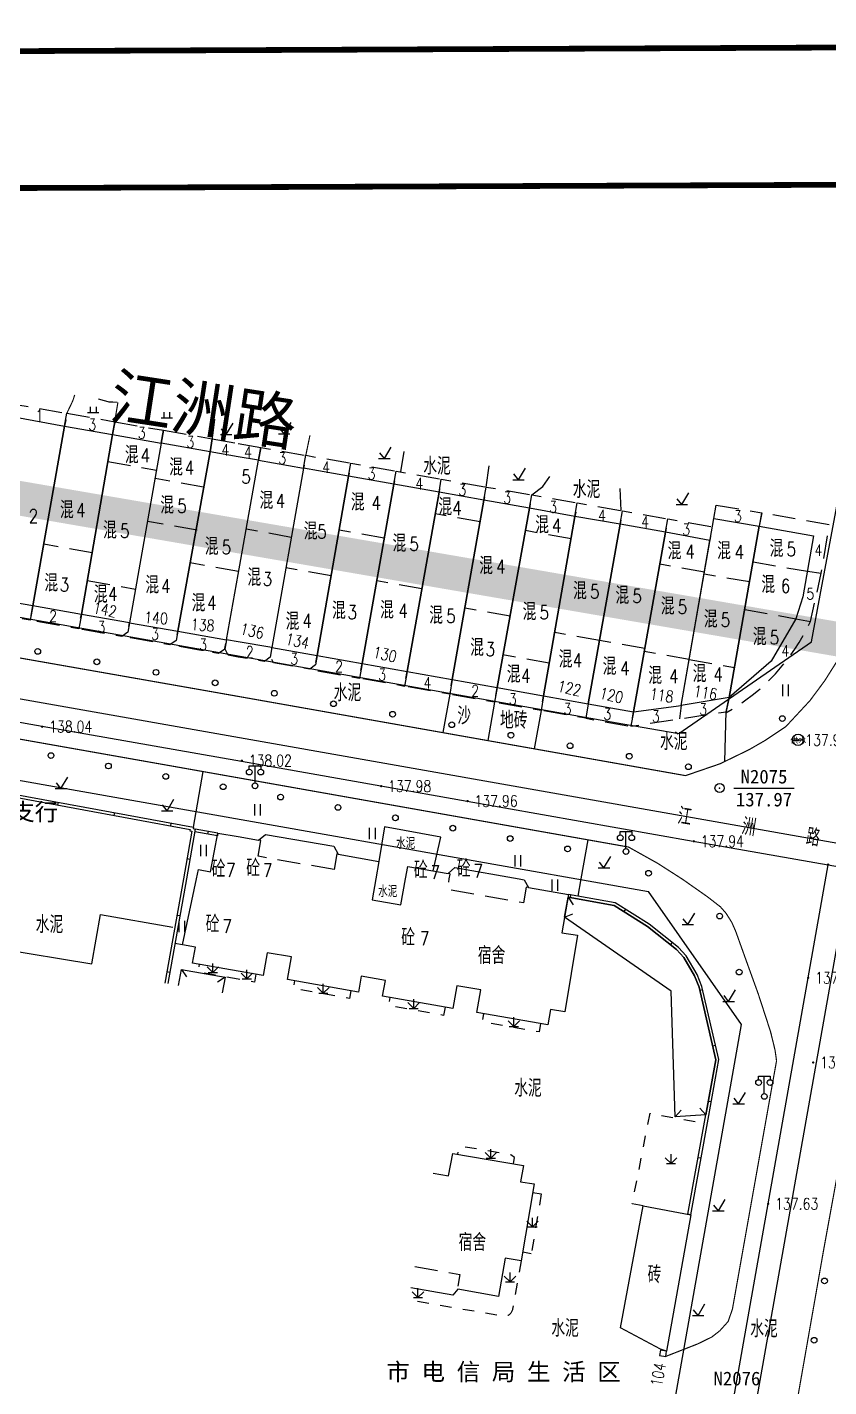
# Model space of a CAD drawing. Extents: x 529262 to 576451, y 2694391 to 2717535.
# Drawn here: x 563096.6 to 563166.5, y 2710958.3 to 2711076.8 of the extents above; entities that cross this region are included whole.
import ezdxf
from ezdxf.enums import TextEntityAlignment as Align
from ezdxf.xclip import XClip

# ---------------------------------------------------------------- set-up
doc = ezdxf.new("R2010")
doc.units = 0
doc.header["$XCLIPFRAME"] = 0
doc.linetypes.add('X5', pattern=[3, 2, -1])
doc.linetypes.add('X6', pattern=[2, 1, -1])
for name, color, linetype in [('COMPONENT', 8, 'Continuous'), ('DLDW', 8, 'Continuous'), ('DLSS', 4, 'Continuous'), ('GCD', 8, 'Continuous'), ('GXYZ', 8, 'Continuous'), ('JMD', 8, 'Continuous'), ('KZD', 8, 'Continuous'), ('PP-COM', 7, 'Continuous'), ('RD-中线', 40, 'Continuous'), ('RD-红线', 7, 'Continuous'), ('RD-路名', 7, 'Continuous'), ('ZBTZ', 8, 'Continuous'), ('ZJ', 7, 'Continuous'), ('污水管径标注_W10-', 202, 'Continuous')]:
    doc.layers.add(name, color=color, linetype=linetype)
doc.styles.add('HZ', font='rs.shx', dxfattribs={"width": 0.8, "bigfont": 'hztxt.shx'})
doc.styles.add('宋体', font='', dxfattribs={"width": 0.75})
doc.styles.add('等线体', font='simhei.ttf')
doc.styles.add('黑体', font='simhei.ttf')
doc.styles.get('宋体').set_extended_font_data('SimSun')
doc.linetypes.add('1161', pattern='A,0,[149,AAA.SHX,S=0.15,R=0,X=0,Y=0],-1.6', length=1.6)

# ---------------------------------------------------------------- blocks, each defined once
blk = doc.blocks.new('A$C19FD0107')
at = {"layer": 'RD-中线', "color": 8, "linetype": 'Continuous', "flags": 128}
for points in [[(-7965.36, 16638.84), (-7829.23, 16614.8)], [(-7853.18, 16479.68), (-7829.23, 16614.8)]]:
    blk.add_lwpolyline(points, dxfattribs=at)
at = {"layer": 'RD-红线', "color": 8, "linetype": 'Continuous', "flags": 128}
for points in [[(-7833, 16632.62), (-7832.09, 16637.49), (-7803.8, 16788.42)], [(-7945.44, 16642.43), (-7937.57, 16641.04), (-7849.45, 16625.48), (-7844.57, 16624.62)], [(-7947.85, 16628.64), (-7847.2, 16610.86)], [(-7853.1, 16520.24), (-7851.36, 16530.07), (-7839.96, 16594.34), (-7839.09, 16599.27)]]:
    blk.add_lwpolyline(points, dxfattribs=at)
at = {"layer": 'RD-红线', "color": 8}
blk.add_lwpolyline([(-7844.57, 16624.62), (-7833, 16632.62, 0.411154)], format="xyb", dxfattribs=at)
at = {"layer": 'RD-红线', "color": 8, "linetype": 'Continuous'}
blk.add_lwpolyline([(-7839.09, 16599.27), (-7847.2, 16610.86, 0.414401)], format="xyb", dxfattribs=at)
blk = doc.blocks.new('GC200')
at = {"linetype": 'Continuous', "const_width": 0.2, "flags": 128}
blk.add_lwpolyline([(-0.1, 0, 1), (0.1, 0, 1)], format="xyb", close=True, dxfattribs=at)
blk = doc.blocks.new('gc124')
at = {"color": 8}
for p, q in [((-1, 1), (0, 0)), ((-0.8, 0), (0.8, 0)), ((0, 0), (0, 1.6)), ((0, 0), (1, 1))]:
    blk.add_line(p, q, dxfattribs=at)
blk = doc.blocks.new('gc121')
at = {"color": 8}
for p, q in [((-0.5, -1), (-0.5, 1)), ((0.5, -1), (0.5, 1))]:
    blk.add_line(p, q, dxfattribs=at)
blk = doc.blocks.new('gc123')
at = {"color": 8}
for p, q in [((-1, 0), (1, 0)), ((0, 0), (-0.8, 1)), ((0, 0), (1.2, 2))]:
    blk.add_line(p, q, dxfattribs=at)
blk = doc.blocks.new('gc119')
at = {"color": 8}
for p, q in [((-1, 0), (1, 0)), ((-0.5, 1), (-0.5, 0)), ((0.5, 1), (0.5, 0))]:
    blk.add_line(p, q, dxfattribs=at)
blk = doc.blocks.new('gc170')
at = {"color": 8, "linetype": 'Continuous'}
blk.add_circle((0, 0), 0.5, dxfattribs=at)
blk = doc.blocks.new('gc097')
at = {"color": 8}
for p, q in [((-1, 2.9), (-1, 3.5)), ((-1, 3.5), (1, 3.5)), ((0, 0.5), (0, 3.5)), ((1, 3.5), (1, 2.9))]:
    blk.add_line(p, q, dxfattribs=at)
for centre in [(-1, 2.4), (1, 2.4), (0, 0)]:
    blk.add_circle(centre, 0.5, dxfattribs=at)
blk = doc.blocks.new('gc117')
at = {"color": 8}
blk.add_circle((0, 0), 0.8, dxfattribs=at)
blk.add_point((0, 0), dxfattribs=at)
blk = doc.blocks.new('gcbj0101')
blk.add_line((-1, 0), (1, 0))
blk.add_circle((0, 0), 1)

msp = doc.modelspace()

# ---------------------------------------------------------------- linework, layer by layer
at = {"const_width": 0.5}
for points in [[(563084.122, 2711138.263), (562931.285, 2711138.054), (562931.608, 2710566.673), (563463.398, 2710566.758), (563463.263, 2710638.911), (563709.007, 2710638.866), (563708.877, 2711077.419), (563083.998, 2711074.669), (563084.122, 2711138.263)], [(562598.829, 2711123.986), (562446.582, 2711123.874), (562446.587, 2710552.781), (562978.372, 2710552.956), (562978.226, 2710625.113), (563223.964, 2710625.037), (563223.849, 2711063.295), (562599.05, 2711060.81), (562598.829, 2711123.986)]]:
    msp.add_lwpolyline(points, dxfattribs=at)
at = {"layer": 'DLSS', "linetype": 'Continuous', "const_width": 0.1}
for points in [[(563114.998, 2711018.473), (563112.262, 2711018.957), (563079.235, 2711024.761)], [(563168.69, 2711023.867), (563166.136, 2711019.819), (563164.858, 2711018.099), (563162.756, 2711015.836), (563160.955, 2711014.635), (563159.537, 2711013.819), (563157.019, 2711012.597), (563154.013, 2711011.565), (563114.998, 2711018.473)], [(563059.154, 2711021.104), (563072.646, 2711018.776), (563086.609, 2711016.2), (563091.465, 2711015.542), (563109.658, 2711012.324), (563114.998, 2711011.377)], [(563114.998, 2711011.377), (563149.037, 2711005.341), (563151.58, 2711003.921), (563153.69, 2711002.568)], [(563153.69, 2711002.568), (563153.745, 2711002.533), (563155.927, 2711001.001), (563157.048, 2711000.132), (563157.548, 2710999.562), (563158.045, 2710998.77), (563158.377, 2710998.018), (563159.32, 2710995.39), (563160.357, 2710992.524), (563161.428, 2710989.231), (563161.814, 2710987.648), (563161.947, 2710986.706)], [(563152.257, 2710960.925), (563155.064, 2710962.023), (563156.301, 2710962.626), (563156.998, 2710963.171), (563157.732, 2710963.986), (563158.104, 2710965.082), (563161.635, 2710984.964), (563161.947, 2710986.706)]]:
    msp.add_lwpolyline(points, dxfattribs=at)
at = {"layer": 'DLSS', "linetype": 'X6', "flags": 128}
for points, elevation in [([(563114.998, 2710993.818), (563111.527, 2710994.436), (563111.645, 2710995.116)], 138.646), ([(563116.538, 2710994.266), (563116.416, 2710993.565), (563114.998, 2710993.818)], 138.646), ([(563124.828, 2710992.819), (563124.708, 2710992.128), (563119.819, 2710992.999), (563119.937, 2710993.674)], 138.653), ([(563133.043, 2710991.395), (563132.915, 2710990.658), (563128.121, 2710991.506), (563128.246, 2710992.228)], 138.658), ([(563141.377, 2710989.951), (563141.25, 2710989.22), (563136.286, 2710990.077), (563136.414, 2710990.814)], 138.658), ([(563150.303, 2710974.074), (563149.367, 2710974.24), (563150.915, 2710982.128), (563155.659, 2710981.267)], 138.478), ([(563139.018, 2710977.72), (563139.105, 2710978.279), (563138.79, 2710978.513), (563134.598, 2710979.221), (563134.22, 2710979.153), (563134.118, 2710978.565)], 138.359)]:
    msp.add_lwpolyline(points, dxfattribs=dict(at, elevation=elevation))
at = {"layer": 'DLSS', "linetype": 'Continuous', "const_width": 0.1, "flags": 128}
msp.add_lwpolyline([(563154.232, 2710902.996), (563162.311, 2710948.912), (563166.043, 2710970.168), (563169.062, 2710986.75)], dxfattribs=at)
at = {"layer": 'DLSS', "linetype": 'X6', "elevation": 138.38}
msp.add_lwpolyline([(563140.702, 2710975.234), (563141.438, 2710975.109), (563140.56, 2710969.884), (563139.814, 2710970.011)], dxfattribs=at)
at = {"layer": 'DLSS', "linetype": 'X6', "elevation": 138.311, "flags": 128}
msp.add_lwpolyline([(563139.69, 2710969.278), (563138.933, 2710965.058, -0.3378086), (563138.228, 2710964.412), (563129.852, 2710965.862)], format="xyb", dxfattribs=at)
at = {"layer": 'JMD', "linetype": 'Continuous'}
for p, q in [((563099.307, 2711009.245), (563099.262, 2711008.999)), ((563104.224, 2711008.337), (563104.178, 2711008.091)), ((563109.141, 2711007.429), (563109.095, 2711007.183)), ((563112.389, 2711006.711), (563112.345, 2711006.465)), ((563113.24, 2711006.559), (563113.196, 2711006.313)), ((563110.794, 2711004.259), (563110.548, 2711004.303)), ((563143.766, 2711000.959), (563144.224, 2711000.303)), ((563143.993, 2711001.172), (563143.949, 2711000.926)), ((563148.771, 2710999.919), (563148.637, 2710999.708)), ((563109.917, 2710999.336), (563109.671, 2710999.38)), ((563143.458, 2710999.222), (563144.196, 2710999.53)), ((563152.837, 2710997.024), (563152.682, 2710996.829)), ((563109.04, 2710994.414), (563108.794, 2710994.458)), ((563110.05, 2710994.676), (563110.508, 2710994.02)), ((563113.86, 2710994.007), (563113.204, 2710993.548)), ((563155.507, 2710992.903), (563155.263, 2710992.847)), ((563156.638, 2710988.033), (563156.395, 2710987.976)), ((563156.251, 2710983.126), (563156.005, 2710983.171)), ((563153.099, 2710981.814), (563153.637, 2710982.406)), ((563155.79, 2710981.988), (563155.258, 2710982.585)), ((563155.358, 2710978.207), (563155.112, 2710978.251)), ((563154.465, 2710973.287), (563154.219, 2710973.332))]:
    msp.add_line(p, q, dxfattribs=at)
at = {"layer": 'JMD', "linetype": 'X5', "flags": 128}
for points in [[(563095.611, 2711042.81), (563095.801, 2711043.897), (563100.065, 2711043.148), (563099.868, 2711042.026)], [(563120.707, 2711038.369), (563120.903, 2711039.489), (563124.835, 2711038.798), (563124.637, 2711037.668)], [(563124.637, 2711037.668), (563124.835, 2711038.798), (563128.78, 2711038.106), (563128.579, 2711036.959)], [(563128.579, 2711036.959), (563128.78, 2711038.106), (563132.717, 2711037.414), (563132.518, 2711036.281)], [(563111.995, 2711036.707), (563107.754, 2711037.457)], [(563132.518, 2711036.281), (563132.717, 2711037.414), (563136.642, 2711036.725), (563136.439, 2711035.564)], [(563136.439, 2711035.564), (563136.642, 2711036.725), (563140.612, 2711036.028), (563140.41, 2711034.878)], [(563140.41, 2711034.878), (563140.612, 2711036.028), (563144.577, 2711035.331), (563144.373, 2711034.166)], [(563144.373, 2711034.166), (563144.577, 2711035.331), (563148.517, 2711034.64), (563148.313, 2711033.476)], [(563148.313, 2711033.476), (563148.517, 2711034.64), (563152.459, 2711033.947), (563152.255, 2711032.786)], [(563111.431, 2711032.95), (563107.093, 2711033.718)], [(563119.64, 2711032.337), (563115.701, 2711033.041)], [(563127.748, 2711032.257), (563123.806, 2711032.951)], [(563152.255, 2711032.786), (563152.459, 2711033.947), (563156.356, 2711033.263), (563156.142, 2711032.075)], [(563102.261, 2711030.997), (563098.05, 2711031.741)], [(563115.024, 2711029.351), (563110.808, 2711030.11)], [(563115.024, 2711029.351), (563114.998, 2711029.356)], [(563123.109, 2711028.989), (563119.172, 2711029.686)], [(563131.02, 2711027.837), (563127.09, 2711028.531)], [(563097.1, 2711026.362), (563096.878, 2711025.107), (563092.661, 2711025.851), (563092.881, 2711027.093)], [(563101.333, 2711025.623), (563101.11, 2711024.36), (563096.878, 2711025.107), (563097.1, 2711026.362)], [(563138.709, 2711025.474), (563134.777, 2711026.169)], [(563109.735, 2711024.146), (563109.593, 2711023.344), (563109.061, 2711022.967), (563105.612, 2711023.565), (563105.398, 2711024.133), (563105.529, 2711024.875)], [(563125.819, 2711021.332), (563125.591, 2711020.04), (563121.655, 2711020.734), (563121.885, 2711022.033)], [(563129.743, 2711020.632), (563129.516, 2711019.347), (563125.591, 2711020.04), (563125.819, 2711021.332)], [(563133.676, 2711019.943), (563133.448, 2711018.653), (563129.516, 2711019.347), (563129.743, 2711020.632)], [(563137.581, 2711019.236), (563137.356, 2711017.964), (563133.448, 2711018.653), (563133.676, 2711019.943)], [(563141.637, 2711018.531), (563141.41, 2711017.248), (563137.356, 2711017.964), (563137.581, 2711019.236)], [(563145.532, 2711017.822), (563145.309, 2711016.56), (563141.41, 2711017.248), (563141.637, 2711018.531)], [(563145.532, 2711017.822), (563145.309, 2711016.56), (563149.243, 2711015.866), (563149.477, 2711017.126)], [(563149.477, 2711017.126), (563149.243, 2711015.866), (563157.548, 2711017.139), (563157.814, 2711018.361)]]:
    msp.add_lwpolyline(points, dxfattribs=at)
at = {"layer": 'JMD', "linetype": 'Continuous', "flags": 128}
for points in [[(563099.868, 2711042.026), (563097.1, 2711026.362), (563092.881, 2711027.093), (563095.611, 2711042.81)], [(563104.043, 2711041.309), (563101.333, 2711025.623), (563097.1, 2711026.362), (563099.868, 2711042.026)], [(563108.302, 2711040.551), (563105.529, 2711024.875), (563101.333, 2711025.623), (563104.043, 2711041.309)], [(563108.302, 2711040.551), (563105.529, 2711024.875), (563109.735, 2711024.146), (563112.551, 2711039.797)], [(563121.885, 2711022.033), (563124.637, 2711037.668), (563120.707, 2711038.369), (563117.941, 2711022.722)], [(563125.819, 2711021.332), (563128.579, 2711036.959), (563124.637, 2711037.668), (563121.885, 2711022.033)], [(563129.743, 2711020.632), (563132.518, 2711036.281), (563128.579, 2711036.959), (563125.819, 2711021.332)], [(563133.676, 2711019.943), (563136.439, 2711035.564), (563132.518, 2711036.281), (563129.743, 2711020.632)], [(563137.581, 2711019.236), (563140.41, 2711034.878), (563136.439, 2711035.564), (563133.676, 2711019.943)], [(563141.637, 2711018.531), (563144.373, 2711034.166), (563140.41, 2711034.878), (563137.581, 2711019.236)], [(563145.532, 2711017.822), (563148.313, 2711033.476), (563144.373, 2711034.166), (563141.637, 2711018.531)], [(563149.477, 2711017.126), (563152.255, 2711032.786), (563148.313, 2711033.476), (563145.532, 2711017.822)], [(563160.446, 2711033.309), (563157.814, 2711018.361), (563153.634, 2711017.684), (563156.476, 2711033.991)], [(563160.446, 2711033.309), (563165.181, 2711032.478), (563164.247, 2711027.145), (563163.635, 2711025.228), (563161.485, 2711021.542), (563157.814, 2711018.361)], [(563149.477, 2711017.126), (563153.634, 2711017.684), (563156.142, 2711032.075), (563152.255, 2711032.786)], [(563152.365, 2710961.402), (563151.824, 2710961.495), (563151.741, 2710961.014), (563152.282, 2710960.921)]]:
    msp.add_lwpolyline(points, close=True, dxfattribs=at)
at = {"layer": 'JMD', "linetype": 'X5'}
for points in [[(563099.868, 2711042.026), (563100.065, 2711043.148), (563104.237, 2711042.415), (563104.043, 2711041.309)], [(563104.043, 2711041.309), (563104.237, 2711042.415), (563108.498, 2711041.667), (563108.302, 2711040.551)], [(563108.302, 2711040.551), (563108.498, 2711041.667), (563112.748, 2711040.921), (563112.551, 2711039.797)], [(563112.551, 2711039.797), (563112.748, 2711040.921), (563114.998, 2711040.526)], [(563114.998, 2711040.526), (563116.974, 2711040.179), (563116.776, 2711039.052)], [(563156.476, 2711033.991), (563156.68, 2711035.153), (563160.65, 2711034.471), (563160.446, 2711033.309)]]:
    msp.add_lwpolyline(points, dxfattribs=at)
at = {"layer": 'JMD', "linetype": 'X5', "flags": 128}
for points, elevation in [([(563116.776, 2711039.052), (563116.974, 2711040.179), (563120.903, 2711039.489), (563120.707, 2711038.369)], 138.517), ([(563103.636, 2711038.954), (563107.886, 2711038.202)], -511.382), ([(563136.108, 2711033.695), (563132.182, 2711034.391)], -511.328), ([(563144.029, 2711032.201), (563140.055, 2711032.919)], -509.788), ([(563155.659, 2711029.305), (563151.76, 2711029.997)], -511.336), ([(563159.899, 2711030.207), (563164.638, 2711029.377)], -508.976), ([(563164.638, 2711029.377), (563165.85, 2711029.2)], -508.976), ([(563101.841, 2711028.568), (563106.05, 2711027.823)], -843.996), ([(563159.59, 2711028.447), (563155.63, 2711029.137)], -510.999), ([(563159.172, 2711026.057), (563163.635, 2711025.228)], -175.868), ([(563105.529, 2711024.875), (563105.387, 2711024.073), (563104.855, 2711023.696), (563101.406, 2711024.294), (563101.192, 2711024.862), (563101.333, 2711025.623)], -665.881), ([(563163.635, 2711025.228), (563164.897, 2711025.014)], 138.394), ([(563113.975, 2711023.388), (563113.833, 2711022.586), (563113.301, 2711022.209), (563109.88, 2711022.812), (563109.603, 2711023.402), (563109.735, 2711024.146)], 138.517), ([(563146.515, 2711023.358), (563142.601, 2711024.043)], -509.929), ([(563114.998, 2711021.902), (563114.12, 2711022.054), (563113.843, 2711022.644), (563113.975, 2711023.388)], 138.513), ([(563117.941, 2711022.722), (563117.795, 2711021.894), (563117.292, 2711021.504), (563114.998, 2711021.902)], 138.513), ([(563121.885, 2711022.033), (563121.761, 2711021.228), (563121.258, 2711020.838), (563118.086, 2711021.388), (563117.809, 2711021.978), (563117.941, 2711022.722)], -525.088), ([(563150.458, 2711022.658), (563146.515, 2711023.358)], -509.929), ([(563154.339, 2711021.676), (563150.408, 2711022.373)], -511.231), ([(563142.135, 2711021.377), (563138.085, 2711022.092)], -510.34), ([(563154.339, 2711021.676), (563158.275, 2711020.983)], -511.231), ([(563153.634, 2711017.684), (563153.497, 2711016.518)], 138.548), ([(563140.331, 2711001.812), (563140.125, 2711001.847), (563139.885, 2711000.468), (563133.248, 2711001.63), (563133.411, 2711002.568)], 138.456), ([(563130.416, 2710968.768), (563134.337, 2710968.076), (563134.116, 2710966.795), (563134.157, 2710966.788)], 138.359)]:
    msp.add_lwpolyline(points, dxfattribs=dict(at, elevation=elevation))
at = {"layer": 'JMD', "linetype": 'Continuous', "flags": 128}
for points in [[(563114.998, 2711039.366), (563112.551, 2711039.797), (563109.735, 2711024.146), (563113.975, 2711023.388), (563114.998, 2711029.109)], [(563114.998, 2711029.109), (563116.776, 2711039.052), (563114.998, 2711039.366)], [(563090.671, 2711010.586), (563110.815, 2711006.865), (563110.794, 2711006.745), (563110.977, 2711006.711), (563110.239, 2711002.568)], [(563090.717, 2711010.832), (563111.104, 2711007.066), (563111.083, 2711006.945), (563111.267, 2711006.911), (563110.493, 2711002.568)], [(563113.24, 2711006.559), (563111.267, 2711006.911)], [(563113.196, 2711006.313), (563111.223, 2711006.666)], [(563110.239, 2711002.568), (563108.618, 2710993.471)], [(563110.493, 2711002.568), (563108.865, 2710993.43)], [(563154.219, 2710973.332), (563155.79, 2710981.988), (563156.667, 2710986.802), (563155.2, 2710993.116), (563154.806, 2710994.116), (563153.854, 2710995.7), (563153.219, 2710996.4), (563150.687, 2710998.419), (563147.791, 2711000.24), (563143.766, 2711000.959)], [(563154.465, 2710973.287), (563156.036, 2710981.943), (563156.923, 2710986.808), (563155.44, 2710993.191), (563155.031, 2710994.227), (563154.056, 2710995.85), (563153.391, 2710996.583), (563150.832, 2710998.623), (563147.883, 2711000.478), (563143.81, 2711001.205)]]:
    msp.add_lwpolyline(points, dxfattribs=at)
for points, elevation in [([(563114.998, 2711029.109), (563116.776, 2711039.052), (563120.707, 2711038.369), (563117.941, 2711022.722), (563114.998, 2711023.216)], 138.517), ([(563114.998, 2711023.216), (563113.975, 2711023.388), (563114.998, 2711029.109)], 138.517), ([(563111.361, 2711002.568), (563111.532, 2711003.371), (563112.582, 2711003.19), (563113.24, 2711006.559), (563114.998, 2711006.258)], 138.456), ([(563114.998, 2711006.258), (563116.788, 2711005.951), (563117.375, 2711006.424), (563123.347, 2711005.414), (563123.733, 2711004.726), (563127.284, 2711004.092), (563127.019, 2711002.568)], 138.456), ([(563129.596, 2711002.568), (563129.784, 2711003.651), (563133.301, 2711003.046), (563133.901, 2711003.563), (563139.519, 2711002.568)], 138.456), ([(563114.998, 2710994.533), (563111.029, 2710995.223), (563111.298, 2710996.601), (563110.141, 2710996.829), (563111.361, 2711002.568)], 138.456), ([(563139.519, 2711002.568), (563139.948, 2711002.492), (563140.331, 2711001.812), (563143.81, 2711001.205), (563143.218, 2710997.867), (563144.586, 2710997.661), (563143.473, 2710990.98), (563142.252, 2710991.183), (563142.018, 2710989.839), (563135.829, 2710990.916), (563136.177, 2710992.885), (563134.081, 2710993.244), (563133.733, 2710991.275), (563127.6, 2710992.34), (563127.837, 2710993.72), (563125.74, 2710994.081), (563125.494, 2710992.703), (563119.308, 2710993.784), (563119.641, 2710995.756), (563117.52, 2710996.125), (563117.187, 2710994.153), (563114.998, 2710994.533)], 138.456), ([(563127.019, 2711002.568), (563126.702, 2711000.742), (563129.202, 2711000.301), (563129.596, 2711002.568)], 138.456), ([(563109.8, 2710993.273), (563110.05, 2710994.676), (563113.86, 2710994.007), (563113.618, 2710992.635)], -525.445), ([(563131.997, 2710976.906), (563133.356, 2710976.667), (563133.73, 2710978.632), (563139.897, 2710977.568), (563139.627, 2710976.167), (563140.828, 2710975.975), (563139.69, 2710969.278), (563138.29, 2710969.501), (563137.714, 2710966.161), (563134.157, 2710966.788), (563133.72, 2710966.272), (563130.056, 2710966.911)], 138.359)]:
    msp.add_lwpolyline(points, dxfattribs=dict(at, elevation=elevation))
at = {"layer": 'JMD', "linetype": 'X5', "flags": 128}
msp.add_lwpolyline([(563157.814, 2711018.361), (563157.527, 2711017.043, 0.159733), (563164.897, 2711025.014), (563165.85, 2711029.2), (563166.561, 2711033.434), (563160.65, 2711034.471), (563160.446, 2711033.309)], format="xyb", dxfattribs=at)
at = {"layer": 'JMD', "linetype": 'X5', "elevation": 138.456}
msp.add_lwpolyline([(563123.733, 2711004.726), (563123.612, 2711004.752), (563123.372, 2711003.373), (563116.735, 2711004.535), (563116.975, 2711005.914), (563116.788, 2711005.951)], dxfattribs=at)
at = {"layer": 'JMD', "linetype": 'X5', "ltscale": 0.2, "elevation": 138.456}
msp.add_lwpolyline([(563133.411, 2711002.568), (563133.488, 2711003.009), (563133.301, 2711003.046)], dxfattribs=at)
at = {"layer": 'JMD', "linetype": 'Continuous', "elevation": 138.009, "flags": 128}
msp.add_lwpolyline([(563155.79, 2710981.988), (563153.099, 2710981.814), (563152.771, 2710992.785), (563143.458, 2710999.222), (563143.766, 2711000.959), (563147.791, 2711000.24), (563150.687, 2710998.419), (563153.219, 2710996.4), (563153.854, 2710995.7), (563154.806, 2710994.116), (563155.2, 2710993.116), (563156.667, 2710986.802)], close=True, dxfattribs=at)
at = {"layer": 'JMD', "linetype": 'Continuous'}
msp.add_lwpolyline([(563152.365, 2710961.402), (563151.819, 2710961.575), (563148.328, 2710963.434), (563150.303, 2710974.074), (563154.465, 2710973.287)], close=True, dxfattribs=at)
at = {"layer": 'KZD', "linetype": 'Continuous'}
msp.add_line((563158.23, 2711010.482, 137.966), (563163.48, 2711010.482, 137.966), dxfattribs=at)
at = {"layer": 'PP-COM', "color": 8, "const_width": 3}
msp.add_lwpolyline([(563032.752, 2710920.339), (563591.044, 2710822.688), (563615.48, 2710946.262), (563044.443, 2711044.616), (563022.893, 2710922.063)], close=True, dxfattribs=at)
at = {"layer": 'ZBTZ', "linetype": 'Continuous', "const_width": 0.1, "flags": 128}
for points in [[(563100.065, 2711043.148), (563100.586, 2711044.239), (563100.754, 2711044.751)], [(563112.969, 2711042.656), (563112.748, 2711040.921)], [(563121.265, 2711041.234), (563120.903, 2711039.489)]]:
    msp.add_lwpolyline(points, dxfattribs=at)
at = {"layer": 'ZBTZ', "linetype": 'Continuous', "const_width": 0.1}
msp.add_lwpolyline([(563102.809, 2711044.398), (563103.728, 2711044.141), (563104.46, 2711044.115)], dxfattribs=at)
at = {"layer": 'ZBTZ', "linetype": 'Continuous', "const_width": 0.1, "elevation": 138.342, "flags": 128}
msp.add_lwpolyline([(563104.522, 2711044.113), (563104.237, 2711042.415)], dxfattribs=at)
at = {"layer": 'ZBTZ', "linetype": '1161', "flags": 128}
for points in [[(563129.462, 2711039.829), (563129.148, 2711038.041)], [(563136.642, 2711036.725), (563136.878, 2711038.557)], [(563140.612, 2711036.028), (563141.566, 2711036.783), (563142.189, 2711037.647)], [(563148.269, 2711036.605), (563148.362, 2711034.667)], [(563133.448, 2711018.653), (563132.856, 2711015.311)], [(563137.356, 2711017.964), (563136.764, 2711014.619)], [(563141.41, 2711017.248), (563140.818, 2711013.901)], [(563144.923, 2711002.568), (563145.525, 2711005.964)], [(563144.655, 2711001.054), (563144.923, 2711002.568)]]:
    msp.add_lwpolyline(points, dxfattribs=at)
for points, elevation in [([(563157.516, 2711017.146), (563157.412, 2711012.788)], -523.684), ([(563111.104, 2711007.066), (563111.964, 2711011.915)], 138.425), ([(563132.02, 2711003.266), (563132.675, 2711006.204), (563127.769, 2711007.104), (563127.284, 2711004.092)], 138.453), ([(563084.431, 2711002.568), (563092.883, 2711001.258), (563092.75, 2710999.65), (563094.306, 2710999.34), (563094.094, 2710996.486), (563102.254, 2710995.17), (563103.004, 2710999.448), (563109.32, 2710998.341)], 138.179)]:
    msp.add_lwpolyline(points, dxfattribs=dict(at, elevation=elevation))
at = {"layer": 'ZBTZ', "linetype": '1161', "ltscale": 0.3, "elevation": 138.456, "flags": 128}
msp.add_lwpolyline([(563110.141, 2710996.829), (563109.491, 2710996.945)], dxfattribs=at)
at = {"layer": '污水管径标注_W10-'}
for points in [[(563036.5, 2711026.732), (563056.195, 2711023.253), (563068.369, 2711021.103), (563075.891, 2711019.774), (563097.912, 2711015.885), (563115.281, 2711012.817), (563127.454, 2711010.667), (563134.976, 2711009.338), (563154.671, 2711005.859), (563166.448, 2711003.778), (563174.366, 2711002.38), (563194.061, 2710998.901), (563205.838, 2710996.821), (563213.756, 2710995.423), (563233.452, 2710991.944), (563245.229, 2710989.864), (563253.147, 2710988.468), (563272.844, 2710984.997), (563284.522, 2710982.939), (563292.539, 2710981.518), (563311.108, 2710978.228), (563331.927, 2710974.55), (563350.498, 2710971.27), (563371.318, 2710967.593)], [(563150.737, 2710915.16), (563154.228, 2710934.853), (563155.974, 2710944.7), (563157.719, 2710954.546), (563161.211, 2710974.239), (563164.702, 2710993.932), (563166.448, 2711003.778)]]:
    msp.add_lwpolyline(points, dxfattribs=at)

# ---------------------------------------------------------------- block references
at = {"layer": 'COMPONENT', "linetype": 'Continuous', "xscale": 0.5, "yscale": 0.5}
msp.add_blockref('gcbj0101', (563163.826, 2711014.684), dxfattribs=at)
at = {"layer": 'DLDW', "color": 252, "linetype": 'Continuous', "xscale": 0.5, "yscale": 0.5, "zscale": 0.5}
for p in [(563116.474, 2711010.675), (563148.82, 2711004.954), (563160.882, 2710983.605)]:
    msp.add_blockref('gc097', p, dxfattribs=at)
at = {"layer": 'GCD', "linetype": 'Continuous'}
ref = msp.add_blockref('GC200', (563097.914, 2711015.83, 138.04), dxfattribs=dict(at, xscale=0.5, yscale=0.5, zscale=0.5))
ref.add_attrib('height', '138.04', dxfattribs={"linetype": 'Continuous', "height": 1, "style": 'HZ', "width": 0.8}).set_placement((563098.514, 2711015.83, 138.04), align=Align.MIDDLE_LEFT)
ref = msp.add_blockref('GC200', (563163.848, 2711014.664, 137.971), dxfattribs=dict(at, xscale=0.5, yscale=0.5, zscale=0.5))
ref.add_attrib('height', '137.97', dxfattribs={"linetype": 'Continuous', "height": 1, "style": 'HZ', "width": 0.8}).set_placement((563164.448, 2711014.664, 137.971), align=Align.MIDDLE_LEFT)
ref = msp.add_blockref('GC200', (563115.323, 2711012.867, 138.02), dxfattribs=dict(at, xscale=0.5, yscale=0.5, zscale=0.5))
ref.add_attrib('height', '138.02', dxfattribs={"linetype": 'Continuous', "height": 1, "style": 'HZ', "width": 0.8}).set_placement((563115.923, 2711012.867, 138.02), align=Align.MIDDLE_LEFT)
ref = msp.add_blockref('GC200', (563127.469, 2711010.648, 137.98), dxfattribs=dict(at, xscale=0.5, yscale=0.5, zscale=0.5))
ref.add_attrib('height', '137.98', dxfattribs={"linetype": 'Continuous', "height": 1, "style": 'HZ', "width": 0.8}).set_placement((563128.069, 2711010.648, 137.98), align=Align.MIDDLE_LEFT)
ref = msp.add_blockref('GC200', (563135.002, 2711009.347, 137.96), dxfattribs=dict(at, xscale=0.5, yscale=0.5, zscale=0.5))
ref.add_attrib('height', '137.96', dxfattribs={"linetype": 'Continuous', "height": 1, "style": 'HZ', "width": 0.8}).set_placement((563135.602, 2711009.347, 137.96), align=Align.MIDDLE_LEFT)
ref = msp.add_blockref('GC200', (563154.738, 2711005.84, 137.94), dxfattribs=dict(at, xscale=0.5, yscale=0.5, zscale=0.5))
ref.add_attrib('height', '137.94', dxfattribs={"linetype": 'Continuous', "height": 1, "style": 'HZ', "width": 0.8}).set_placement((563155.338, 2711005.84, 137.94), align=Align.MIDDLE_LEFT)
ref = msp.add_blockref('GC200', (563166.445, 2711003.81, 137.92), dxfattribs=dict(at, xscale=0.5, yscale=0.5, zscale=0.5))
ref.add_attrib('height', '137.92', dxfattribs={"linetype": 'Continuous', "height": 1, "style": 'HZ', "width": 0.8}).set_placement((563167.045, 2711003.81, 137.92), align=Align.MIDDLE_LEFT)
ref = msp.add_blockref('GC200', (563164.705, 2710993.939, 137.82), dxfattribs=dict(at, xscale=0.5, yscale=0.5, zscale=0.5))
ref.add_attrib('height', '137.82', dxfattribs={"linetype": 'Continuous', "height": 1, "style": 'HZ', "width": 0.8}).set_placement((563165.305, 2710993.939, 137.82), align=Align.MIDDLE_LEFT)
ref = msp.add_blockref('GC200', (563165.139, 2710986.556, 137.899), dxfattribs=dict(at, xscale=0.5, yscale=0.5, zscale=0.5))
ref.add_attrib('height', '137.90', dxfattribs={"linetype": 'Continuous', "height": 1, "style": 'HZ', "width": 0.8}).set_placement((563165.739, 2710986.556, 137.899), align=Align.MIDDLE_LEFT)
ref = msp.add_blockref('GC200', (563161.217, 2710974.236, 137.63), dxfattribs=dict(at, xscale=0.5, yscale=0.5, zscale=0.5))
ref.add_attrib('height', '137.63', dxfattribs={"linetype": 'Continuous', "height": 1, "style": 'HZ', "width": 0.8}).set_placement((563161.817, 2710974.236, 137.63), align=Align.MIDDLE_LEFT)
at = {"layer": 'KZD', "linetype": 'Continuous', "xscale": 0.5, "yscale": 0.5, "zscale": 0.5}
msp.add_blockref('gc117', (563156.98, 2711010.482, 137.966), dxfattribs=at)
at = {"layer": 'PP-COM'}
ref = msp.add_blockref('A$C19FD0107', (570997.993, 2694390.603), dxfattribs=at)
XClip(ref).set_block_clipping_path([(-9366.4383134884, 14428.6043910822), (-3328.4480743363, 17452.7484863754)])
at = {"layer": 'ZBTZ', "linetype": 'Continuous', "xscale": 0.5, "yscale": 0.5}
for name, p in [('gc119', (563102.362, 2711043.215)), ('gc119', (563108.78, 2711042.757)), ('gc123', (563119.024, 2711041.359)), ('gc123', (563113.965, 2711041.298)), ('gc123', (563127.75, 2711039.208)), ('gc123', (563139.455, 2711037.36)), ('gc123', (563153.691, 2711035.205)), ('gc121', (563162.742, 2711019)), ('gc123', (563099.555, 2711010.431)), ('gc123', (563108.806, 2711008.508)), ('gc121', (563116.699, 2711008.578)), ('gc121', (563126.719, 2711006.525)), ('gc121', (563111.988, 2711005.038)), ('gc121', (563139.401, 2711004.137)), ('gc123', (563146.899, 2711003.519)), ('gc121', (563142.626, 2711002.008)), ('gc121', (563110.117, 2710998.409)), ('gc123', (563154.214, 2710998.573)), ('gc124', (563112.792, 2710994.396)), ('gc124', (563115.761, 2710993.841)), ('gc124', (563122.426, 2710992.605)), ('gc123', (563157.772, 2710991.887)), ('gc124', (563130.312, 2710991.275)), ('gc124', (563139.037, 2710989.704)), ('gc123', (563158.64, 2710982.949)), ('gc124', (563137.03, 2710978.217)), ('gc124', (563152.749, 2710977.76)), ('gc123', (563156.873, 2710973.621)), ('gc124', (563140.666, 2710972.23)), ('gc124', (563138.712, 2710967.442)), ('gc124', (563130.683, 2710966.075)), ('gc123', (563155.105, 2710964.51))]:
    msp.add_blockref(name, p, dxfattribs=at)
at = {"layer": 'ZBTZ', "linetype": 'Continuous'}
for p, xscale, yscale, zscale, rotation in [((563097.526, 2711022.397), 0.4999999999302053, 0.4999999999302053, 0.4999999999302053, 169.9511513154811), ((563102.684, 2711021.483), 0.4999999999302053, 0.4999999999302053, 0.4999999999302053, 169.9511513154811), ((563107.842, 2711020.569), 0.4999999999302053, 0.4999999999302053, 0.4999999999302053, 169.9511513154811), ((563113, 2711019.655), 0.4999999999302053, 0.4999999999302053, 0.4999999999302053, 169.9511513154811), ((563118.158, 2711018.741), 0.4999999999302053, 0.4999999999302053, 0.4999999999302053, 169.9511513154811), ((563123.316, 2711017.827), 0.4999999999302053, 0.4999999999302053, 0.4999999999302053, 169.9511513154811), ((563128.473, 2711016.913), 0.4999999999302053, 0.4999999999302053, 0.4999999999302053, 169.9511513154811), ((563133.631, 2711015.999), 0.4999999999302053, 0.4999999999302053, 0.4999999999302053, 169.9511513154811), ((563162.45, 2711016.535), 0.5000000000593919, 0.5000000000593919, 0.5000000000593919, 207.1107360301811), ((563138.789, 2711015.085), 0.4999999999302053, 0.4999999999302053, 0.4999999999302053, 169.9511513154811), ((563143.947, 2711014.171), 0.4999999999302053, 0.4999999999302053, 0.4999999999302053, 169.9511513154811), ((563098.684, 2711013.308), 0.499999999993206, 0.499999999993206, 0.499999999993206, 169.7668155575408), ((563149.105, 2711013.257), 0.4999999999302053, 0.4999999999302053, 0.4999999999302053, 169.9511513154811), ((563103.689, 2711012.405), 0.499999999993206, 0.499999999993206, 0.499999999993206, 169.7668155575408), ((563108.694, 2711011.501), 0.499999999993206, 0.499999999993206, 0.499999999993206, 169.7668155575408), ((563154.263, 2711012.343), 0.4999999999302053, 0.4999999999302053, 0.4999999999302053, 169.9511513154811), ((563113.699, 2711010.598), 0.499999999993206, 0.499999999993206, 0.499999999993206, 169.7668155575408), ((563118.704, 2711009.694), 0.499999999993206, 0.499999999993206, 0.499999999993206, 169.7668155575408), ((563123.709, 2711008.791), 0.499999999993206, 0.499999999993206, 0.499999999993206, 169.7668155575408), ((563128.714, 2711007.887), 0.499999999993206, 0.499999999993206, 0.499999999993206, 169.7668155575408), ((563133.719, 2711006.984), 0.499999999993206, 0.499999999993206, 0.499999999993206, 169.7668155575408), ((563138.724, 2711006.08), 0.499999999993206, 0.499999999993206, 0.499999999993206, 169.7668155575408), ((563143.729, 2711005.177), 0.499999999993206, 0.499999999993206, 0.499999999993206, 169.7668155575408), ((563150.786, 2711003.054, -138.036), 0.499999999993206, 0.499999999993206, 0.499999999993206, 169.7668155575408), ((563156.989, 2710999.324), 0.5000000000061043, 0.5000000000061043, 0.5000000000061043, 149.0561084107962), ((563158.687, 2710994.443), 0.5000000000478192, 0.5000000000478192, 0.5000000000478192, 109.1869751943193), ((563166.128, 2710967.515), 0.500000000180642, 0.500000000180642, 0.500000000180642, 80.07944882709843), ((563165.223, 2710962.342), 0.500000000180642, 0.500000000180642, 0.500000000180642, 80.07944882709843)]:
    msp.add_blockref('gc170', p, dxfattribs=dict(at, xscale=xscale, yscale=yscale, zscale=zscale, rotation=rotation))

# ---------------------------------------------------------------- texts
at = {"layer": 'GXYZ', "linetype": 'Continuous', "style": '宋体'}
msp.add_text('供水', height=0.5, dxfattribs=at).set_placement((563163.852, 2711014.658), align=Align.MIDDLE)
at = {"layer": 'JMD', "linetype": 'Continuous', "style": 'HZ', "width": 0.8}
for s, height, p in [('混', 1.5, (563106.327, 2711039.531)), ('4', 1.2, (563107.318, 2711039.476)), ('混', 1.5, (563110.188, 2711038.465)), ('4', 1.2, (563111.161, 2711038.404)), (' 5', 1.2, (563116.112, 2711037.625)), ('混', 1.5, (563118.062, 2711035.559)), ('混', 1.5, (563100.665, 2711034.736)), ('4', 1.2, (563101.697, 2711034.706)), ('混', 1.5, (563109.411, 2711035.143)), (' 5', 1.2, (563110.51, 2711035.077)), ('4', 1.2, (563119.098, 2711035.513)), ('混', 1.5, (563126.027, 2711035.411)), ('4', 1.2, (563127.455, 2711035.334)), ('混', 1.5, (563133.656, 2711034.996)), ('4', 1.2, (563134.494, 2711034.881)), ('2', 1.2, (563097.565, 2711034.199)), ('混', 1.5, (563142.103, 2711033.435)), ('混', 1.5, (563104.429, 2711032.969)), (' 5', 1.2, (563105.528, 2711032.903)), ('混', 1.5, (563121.922, 2711032.884)), (' 5', 1.2, (563122.719, 2711032.835)), ('4', 1.2, (563143.183, 2711033.364)), ('混', 1.5, (563113.293, 2711031.55)), (' 5', 1.2, (563114.393, 2711031.484)), ('混', 1.5, (563129.661, 2711031.817)), (' 5', 1.2, (563130.761, 2711031.751)), ('混', 1.5, (563153.648, 2711031.156)), ('混', 1.5, (563157.969, 2711031.17)), ('混', 1.5, (563162.545, 2711031.374)), (' 5', 1.2, (563163.644, 2711031.308)), ('混', 1.5, (563137.221, 2711029.868)), ('4', 1.2, (563154.825, 2711031.089)), ('4', 1.2, (563159.107, 2711031.049)), ('混', 1.5, (563117.007, 2711028.854)), ('4', 1.2, (563138.308, 2711029.789)), ('混', 1.5, (563099.304, 2711028.365)), ('3', 1.2, (563100.272, 2711028.215)), ('混', 1.5, (563103.622, 2711027.377)), ('混', 1.5, (563108.109, 2711028.191)), ('4', 1.2, (563109.104, 2711028.09)), ('3', 1.2, (563117.974, 2711028.704)), ('混', 1.5, (563145.407, 2711027.681)), (' 5', 1.2, (563146.506, 2711027.615)), ('混', 1.5, (563149.099, 2711027.281)), ('混', 1.5, (563161.818, 2711028.231)), (' 6', 1.2, (563163.148, 2711028.102)), ('4', 1.2, (563104.474, 2711027.398)), ('混', 1.5, (563112.143, 2711026.617)), ('4', 1.2, (563113.105, 2711026.63)), (' 5', 1.2, (563150.198, 2711027.215)), ('混', 1.5, (563153.057, 2711026.347)), ('混', 1.5, (563120.339, 2711025.013)), ('混', 1.5, (563124.39, 2711025.964)), ('3', 1.2, (563125.358, 2711025.813)), ('混', 1.5, (563128.577, 2711026.005)), ('4', 1.2, (563129.789, 2711025.927)), ('混', 1.5, (563132.864, 2711025.547)), (' 5', 1.2, (563133.963, 2711025.481)), ('混', 1.5, (563141.004, 2711025.858)), (' 5', 1.2, (563142.103, 2711025.792)), (' 5', 1.2, (563154.157, 2711026.281)), ('混', 1.5, (563156.805, 2711025.216)), ('4', 1.2, (563121.432, 2711025.057)), (' 5', 1.2, (563157.905, 2711025.15)), ('混', 1.5, (563136.432, 2711022.74)), ('混', 1.5, (563161.075, 2711023.677)), (' 5', 1.2, (563162.174, 2711023.611)), ('3', 1.2, (563137.4, 2711022.589)), ('混', 1.5, (563144.149, 2711021.718)), ('4', 1.2, (563145.006, 2711021.622)), ('混', 1.5, (563139.627, 2711020.409)), ('混', 1.5, (563147.984, 2711021.091)), ('4', 1.2, (563149.137, 2711020.926)), ('混', 1.5, (563151.963, 2711020.295)), ('混', 1.5, (563155.834, 2711020.457)), ('4', 1.2, (563140.484, 2711020.266)), ('4', 1.2, (563153.391, 2711020.218)), ('4', 1.2, (563157.262, 2711020.38)), ('砼', 1.5, (563116.912, 2711003.525)), ('砼', 1.5, (563113.887, 2711003.443)), ('7', 1.2, (563114.769, 2711003.32)), ('7', 1.2, (563114.769, 2711003.32)), ('7', 1.2, (563117.99, 2711003.309)), ('砼', 1.5, (563131.527, 2711003.35)), ('7', 1.2, (563132.606, 2711003.134)), ('砼', 1.5, (563135.272, 2711003.465)), ('7', 1.2, (563136.35, 2711003.249)), ('砼', 1.5, (563113.377, 2710998.639)), ('7', 1.2, (563114.455, 2710998.423)), ('砼', 1.5, (563130.424, 2710997.467)), ('7', 1.2, (563131.677, 2710997.371)), ('砖', 1.5, (563151.907, 2710968.07))]:
    msp.add_text(s, height=height, dxfattribs=at).set_placement(p, align=Align.MIDDLE_RIGHT)
at = {"layer": 'KZD', "linetype": 'Continuous', "style": '等线体'}
for s, p in [('N2075', (563160.855, 2711011.482, 137.966)), ('137.97', (563160.855, 2711009.482, 137.966)), ('N2076', (563158.494, 2710959.012, 137.641))]:
    msp.add_text(s, height=1.2, dxfattribs=at).set_placement(p, align=Align.MIDDLE_CENTER)
at = {"layer": 'RD-路名', "color": 7, "style": '黑体'}
msp.add_text('江洲路', height=4, rotation=351.29279, dxfattribs=at).set_placement((563112.019, 2711043.563), align=Align.MIDDLE)
at = {"layer": 'ZJ', "color": 8, "linetype": 'Continuous', "style": 'HZ', "width": 0.8}
for s, height, p in [('1', 1, (563097.68, 2711042.968)), ('3', 1, (563102.287, 2711042.159)), ('3', 1, (563106.594, 2711041.447)), ('3', 1, (563110.839, 2711040.644)), ('4', 1, (563113.875, 2711039.962)), ('4', 1, (563115.854, 2711039.751)), ('3', 1, (563118.852, 2711039.23)), ('4', 1, (563122.672, 2711038.447)), ('水泥', 1.5, (563132.344, 2711038.627)), ('3', 1, (563126.638, 2711037.884)), ('4', 1, (563130.795, 2711037.016)), ('3', 1, (563134.55, 2711036.475)), ('水泥', 1.5, (563145.379, 2711036.592)), ('3', 1, (563138.461, 2711035.8)), ('3', 1, (563142.469, 2711034.979)), ('4', 1, (563146.718, 2711034.235)), ('4', 1, (563150.486, 2711033.675)), ('3', 1, (563158.583, 2711034.184)), ('3', 1, (563154.077, 2711033.018)), ('4', 1, (563165.603, 2711031.218)), ('5', 1, (563164.892, 2711027.418)), ('2', 1, (563098.864, 2711025.46)), ('3', 1, (563103.083, 2711024.52)), ('3', 1, (563107.761, 2711023.905)), ('3', 1, (563111.947, 2711022.982)), ('2', 1, (563116.017, 2711022.337)), ('3', 1, (563119.898, 2711021.75)), ('4', 1, (563162.72, 2711022.448)), ('2', 1, (563123.803, 2711021.075)), ('3', 1, (563127.558, 2711020.362)), ('4', 1, (563131.507, 2711019.656)), ('水泥', 1.5, (563124.535, 2711018.872)), ('2', 1, (563135.67, 2711018.962)), ('3', 1, (563138.954, 2711018.238)), ('沙', 1.5, (563134.713, 2711016.856)), ('3', 1, (563143.729, 2711017.395)), ('3', 1, (563155.547, 2711017.356)), ('地砖', 1.5, (563139.033, 2711016.472)), ('3', 1, (563147.192, 2711016.937)), ('3', 1, (563151.418, 2711016.734)), ('水泥', 1.5, (563152.985, 2711014.615)), ('水泥', 1, (563129.609, 2711005.725)), ('水泥', 1, (563128.044, 2711001.525)), ('水泥', 1.5, (563098.552, 2710998.663)), ('宿舍', 1.5, (563137.1, 2710995.973)), ('水泥', 1.5, (563140.275, 2710984.4)), ('宿舍', 1.5, (563135.43, 2710970.963)), ('水泥', 1.5, (563143.508, 2710963.472)), ('水泥', 1.5, (563160.849, 2710963.424))]:
    msp.add_text(s, height=height, dxfattribs=at).set_placement(p, align=Align.MIDDLE)
for s, height, rotation, p in [('142', 1, 348.50509, (563103.396, 2711026.035)), ('140', 1, 356.47255, (563107.853, 2711025.307)), ('138', 1, 356.47255, (563111.916, 2711024.692)), ('136', 1, 347.26731, (563116.229, 2711024.177)), ('134', 1, 347.26731, (563120.181, 2711023.296)), ('130', 1, 347.26731, (563127.804, 2711022.136)), ('122', 1, 347.26731, (563143.887, 2711019.175)), ('120', 1, 347.26731, (563147.554, 2711018.564)), ('118', 1, 351.87212, (563151.933, 2711018.564)), ('116', 1, 350.54005, (563155.752, 2711018.801)), ('江     洲     路', 1.5, 350.80288, (563159.561, 2711007.178)), ('104', 1, 79.15546, (563151.629, 2710959.354))]:
    msp.add_text(s, height=height, rotation=rotation, dxfattribs=at).set_placement(p, align=Align.MIDDLE)
at = {"layer": 'ZJ', "color": 8, "linetype": 'Continuous', "style": '等线体'}
for s, p in [('中国农业发展银行宜州支行', (563087.035, 2711008.429, 138.285)), ('市 电 信 局 生 活 区', (563138.146, 2710959.63))]:
    msp.add_text(s, height=1.5, dxfattribs=at).set_placement(p, align=Align.MIDDLE)

doc.saveas('drawing.dxf')
